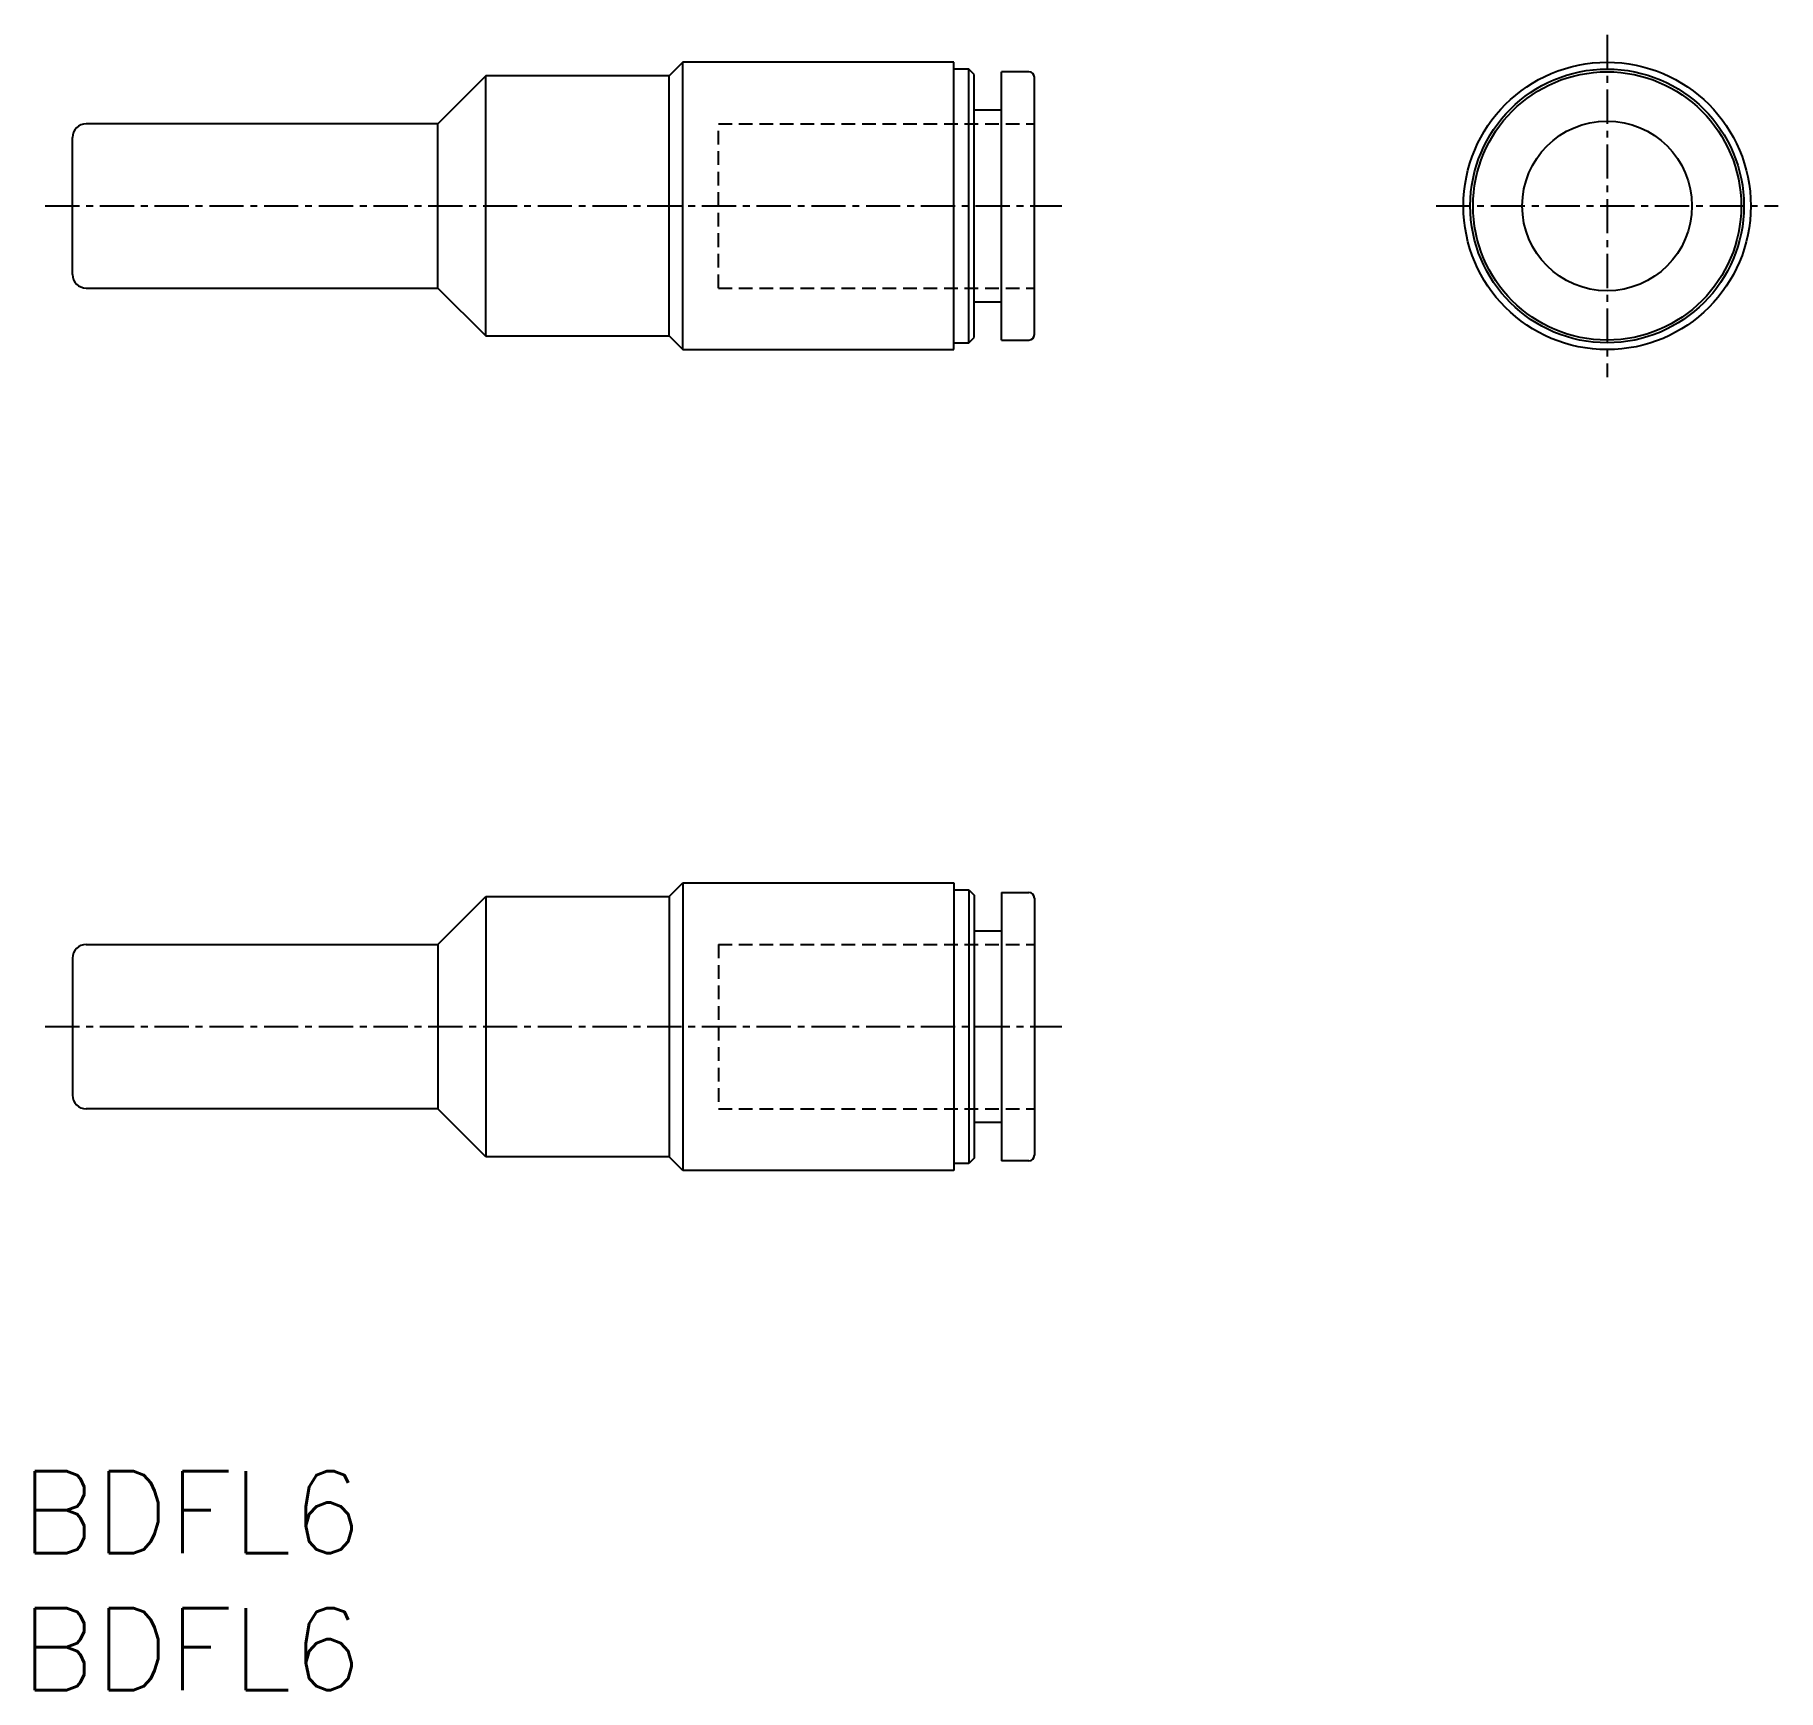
# Model space of a CAD drawing. Extents: x 129.3 to 193, y 64.2 to 124.6.
import ezdxf
from ezdxf.enums import TextEntityAlignment as Align

# ---------------------------------------------------------------- set-up
doc = ezdxf.new("R2010")
doc.units = 0
doc.linetypes.add('CENTER', pattern=[2, 1.25, -0.25, 0.25, -0.25])
doc.linetypes.add('DASHED', pattern=[0.75, 0.5, -0.25])
doc.layers.get('0').update_dxf_attribs({"linetype": 'CONTINUOUS'})
doc.layers.add('CENTER', color=1, linetype='CENTER')
doc.styles.get("Standard").update_dxf_attribs({"font": 'txt.shx', "bigfont": 'extfont.shx'})

msp = doc.modelspace()

# ---------------------------------------------------------------- linework, layer by layer
at = {"color": 7, "linetype": 'CONTINUOUS'}
for p, q in [((153.004, 123.638), (152.504, 123.138)), ((153.004, 113.138), (153.004, 123.638)), ((162.904, 123.638), (153.004, 123.638)), ((162.904, 113.138), (162.904, 123.638)), ((145.804, 123.138), (144.054, 121.388)), ((145.804, 113.638), (145.804, 123.138)), ((152.504, 123.138), (145.804, 123.138)), ((152.504, 113.638), (152.504, 123.138)), ((163.454, 123.388), (162.904, 123.388)), ((163.454, 113.388), (163.454, 123.388)), ((163.654, 123.188), (163.454, 123.388)), ((163.654, 113.588), (163.654, 123.188)), ((165.654, 123.288), (164.654, 123.288)), ((164.654, 113.488), (164.654, 123.288)), ((165.854, 113.688), (165.854, 123.088)), ((164.654, 121.888), (163.654, 121.888)), ((144.054, 121.388), (131.204, 121.388)), ((144.054, 115.388), (144.054, 121.388)), ((130.704, 115.888), (130.704, 120.888)), ((131.204, 115.388), (144.054, 115.388)), ((144.054, 115.388), (145.804, 113.638)), ((163.654, 114.888), (164.654, 114.888)), ((145.804, 113.638), (152.504, 113.638)), ((152.504, 113.638), (153.004, 113.138)), ((163.454, 113.388), (163.654, 113.588)), ((164.654, 113.488), (165.654, 113.488)), ((153.004, 113.138), (162.904, 113.138)), ((162.904, 113.388), (163.454, 113.388)), ((152.504, 93.155), (153.004, 93.655)), ((153.004, 93.655), (162.904, 93.655)), ((153.004, 93.655), (153.004, 83.155)), ((162.904, 93.655), (162.904, 83.155)), ((144.054, 91.405), (145.804, 93.155)), ((145.804, 93.155), (152.504, 93.155)), ((145.804, 93.155), (145.804, 83.655)), ((152.504, 93.155), (152.504, 83.655)), ((162.904, 93.405), (163.454, 93.405)), ((163.454, 93.405), (163.654, 93.205)), ((163.454, 93.405), (163.454, 83.405)), ((163.654, 93.205), (163.654, 83.605)), ((164.654, 93.305), (164.654, 83.505)), ((164.654, 93.305), (165.654, 93.305)), ((165.854, 93.105), (165.854, 83.705)), ((163.654, 91.905), (164.654, 91.905)), ((131.204, 91.405), (144.054, 91.405)), ((144.054, 91.405), (144.054, 85.405)), ((130.704, 90.905), (130.704, 85.905)), ((144.054, 85.405), (131.204, 85.405)), ((145.804, 83.655), (144.054, 85.405)), ((164.654, 84.905), (163.654, 84.905)), ((152.504, 83.655), (145.804, 83.655)), ((153.004, 83.155), (152.504, 83.655)), ((163.654, 83.605), (163.454, 83.405)), ((165.654, 83.505), (164.654, 83.505)), ((162.904, 83.155), (153.004, 83.155)), ((163.454, 83.405), (162.904, 83.405))]:
    msp.add_line(p, q, dxfattribs=at)
at = {"color": 3, "linetype": 'DASHED'}
for p, q in [((154.304, 115.388), (154.304, 121.388)), ((154.304, 121.388), (165.854, 121.388)), ((154.304, 115.388), (165.854, 115.388)), ((154.304, 91.405), (165.854, 91.405)), ((154.304, 91.405), (154.304, 85.405)), ((154.304, 85.405), (165.854, 85.405))]:
    msp.add_line(p, q, dxfattribs=at)
at = {"color": 7, "linetype": 'CONTINUOUS'}
for radius in [5.25, 5, 4.9, 3.1]:
    msp.add_circle((186.781, 118.388), radius, dxfattribs=at)
for centre, radius, start, end in [((165.654, 123.087), 0.2, 0.04231, 89.95769), ((165.655, 121.687), 0.199, 0, 0.16833), ((131.204, 120.888), 0.5, 90, 180), ((131.204, 115.888), 0.5, 180, 270), ((165.655, 115.088), 0.199, 359.83167, 0), ((165.654, 113.688), 0.2, 270.04231, 359.95769), ((165.654, 93.105), 0.2, 0.04231, 89.95769), ((131.204, 90.905), 0.5, 90, 180), ((165.655, 91.704), 0.199, 0, 0.16833), ((131.204, 85.905), 0.5, 180, 270), ((165.655, 85.106), 0.199, 359.83167, 0), ((165.654, 83.705), 0.2, 270.04231, 359.95769)]:
    msp.add_arc(centre, radius, start, end, dxfattribs=at)
at = {"layer": 'CENTER', "color": 1, "linetype": 'CENTER'}
for p, q in [((186.781, 124.638), (186.781, 112.138)), ((129.704, 118.388), (166.854, 118.388)), ((180.531, 118.388), (193.031, 118.388)), ((129.704, 88.405), (166.854, 88.405))]:
    msp.add_line(p, q, dxfattribs=at)

# ---------------------------------------------------------------- texts
at = {"color": 7, "linetype": 'CONTINUOUS'}
for p in [(128.814, 70.667), (128.814, 65.667)]:
    msp.add_text('BDFL6', height=3, dxfattribs=at).set_placement(p, align=Align.MIDDLE_LEFT)

doc.saveas('drawing.dxf')
